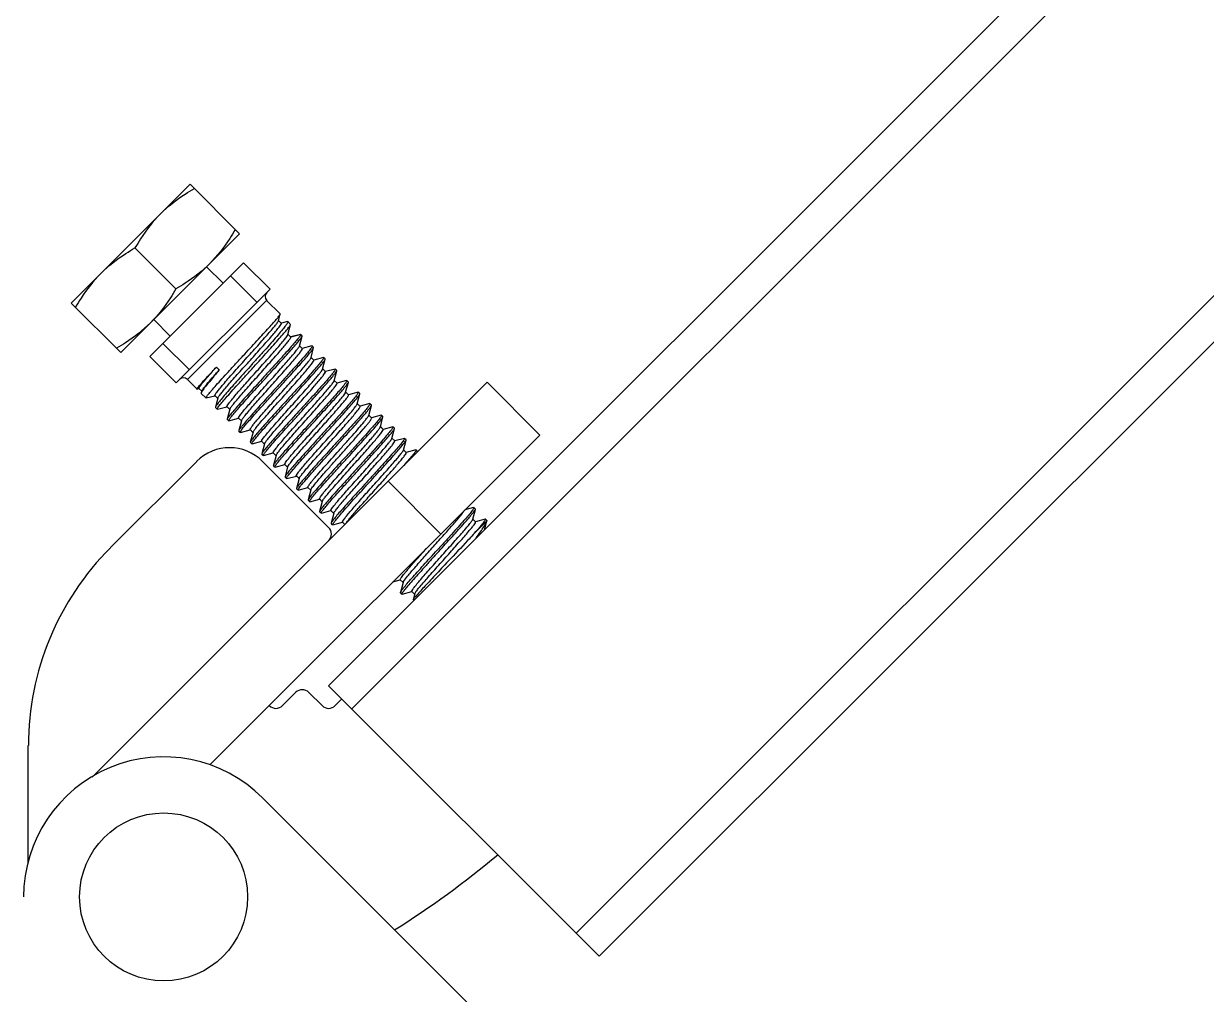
# Model space of a CAD drawing. Extents: x 27938 to 1507990, y 110129 to 923079.
# Drawn here: x 458824 to 459951, y 365994 to 366920 of the extents above; entities that cross this region are included whole.
import ezdxf

# ---------------------------------------------------------------- set-up
doc = ezdxf.new("R2010")
doc.units = 0
doc.header["$LTSCALE"] = 1000
doc.header["$MEASUREMENT"] = 0

msp = doc.modelspace()

# ---------------------------------------------------------------- linework, layer by layer
at = {"linetype": 'Continuous'}
for p, q in [((459114.5, 366288.5), (461659.9, 368833.9)), ((459136.5, 366266.5), (461681.9, 368811.9)), ((459350.4, 366052.6), (461895.9, 368598)), ((459372.5, 366030.6), (461917.9, 368576)), ((458982.4, 366766.7), (458869.2, 366653.4)), ((458982.4, 366766.7), (459029.6, 366719.5)), ((459029.6, 366719.5), (458916.3, 366606.3)), ((458929.9, 366706), (458968.9, 366667)), ((458943.9, 366602.4), (459033.4, 366691.9)), ((458998.1, 366688.1), (459013.9, 366672.3)), ((459033.4, 366691.9), (459058.6, 366666.7)), ((459020.9, 366679.3), (459046, 366654.2)), ((458969.1, 366577.2), (459058.6, 366666.7)), ((458979.9, 366580.5), (459055.4, 366656)), ((459068.3, 366643), (459055.4, 366656)), ((458869.2, 366653.4), (458916.3, 366606.3)), ((459066.6, 366636.5), (459068.4, 366642.8)), ((459068.4, 366642.8), (459068.3, 366643)), ((458947.8, 366637.7), (458963.5, 366622)), ((459069.4, 366634), (459066.7, 366636.7)), ((459075.3, 366635.7), (459069.4, 366634.1)), ((459075.3, 366635.7), (459075.7, 366635.7)), ((459078.2, 366633.1), (459075.7, 366635.7)), ((459075.7, 366623.4), (459078.2, 366632.9)), ((459078.2, 366633.1), (459078.2, 366633.1)), ((459078.2, 366632.9), (459078.2, 366633.1)), ((459078.4, 366620.9), (459075.7, 366623.7)), ((459078.4, 366621), (459075.7, 366623.6)), ((459087.6, 366623.5), (459078.4, 366621.1)), ((459087.9, 366623.4), (459078.4, 366620.9)), ((459078.4, 366620.9), (459078.4, 366621)), ((459086.7, 366612.4), (459089.2, 366621.9)), ((459087.6, 366623.5), (459087.8, 366623.5)), ((459087.8, 366623.5), (459087.9, 366623.4)), ((459089.2, 366622.1), (459087.9, 366623.5)), ((459089.2, 366621.9), (459089.2, 366622.1)), ((458956.5, 366615), (458981.7, 366589.8)), ((459089.4, 366610), (459086.8, 366612.6)), ((459098.6, 366612.5), (459089.4, 366610.1)), ((459097.7, 366601.4), (459100.2, 366610.9)), ((459098.6, 366612.5), (459098.8, 366612.5)), ((459100.2, 366611.1), (459098.8, 366612.5)), ((459100.2, 366610.9), (459100.2, 366611.1)), ((458943.9, 366602.4), (458969.1, 366577.2)), ((459100.4, 366599), (459097.8, 366601.6)), ((459109.6, 366601.5), (459100.4, 366599.1)), ((459108.7, 366590.4), (459111.2, 366599.8)), ((459109.6, 366601.5), (459109.9, 366601.5)), ((459111.2, 366600.1), (459109.9, 366601.5)), ((459111.2, 366599.8), (459111.2, 366600.1)), ((459007.5, 366592.4), (459010.2, 366589.6)), ((459108.7, 366590.2), (459108.7, 366590.4)), ((459111.4, 366587.9), (459108.8, 366590.6)), ((459120.6, 366590.5), (459111.4, 366588)), ((459119.7, 366579.4), (459122.3, 366588.8)), ((459120.6, 366590.5), (459120.9, 366590.5)), ((459122.2, 366589.1), (459120.9, 366590.5)), ((459122.3, 366588.8), (459122.2, 366589.1)), ((458889, 366201.5), (459265.5, 366577.9)), ((458988.9, 366571.5), (458979.9, 366580.5)), ((459122.5, 366576.9), (459119.8, 366579.6)), ((459131.6, 366579.5), (459122.4, 366577)), ((459130.7, 366568.4), (459133.3, 366577.8)), ((459131.6, 366579.5), (459131.9, 366579.5)), ((459133.3, 366578.1), (459131.9, 366579.5)), ((459133.3, 366577.8), (459133.3, 366578.1)), ((459315.8, 366527.6), (459265.5, 366577.9)), ((458989, 366571.4), (458988.9, 366571.5)), ((458989, 366571.4), (458990.8, 366571.9)), ((458990.8, 366572), (458993.5, 366569.3)), ((458993.5, 366569.5), (458993.1, 366567.7)), ((458997.5, 366562.9), (458993.1, 366567.2)), ((458997.7, 366562.9), (459006.1, 366565.1)), ((459006.1, 366565.2), (459008.8, 366562.5)), ((459133.5, 366565.9), (459130.8, 366568.6)), ((459142.6, 366568.5), (459133.4, 366566)), ((459141.7, 366557.4), (459144.3, 366566.8)), ((459142.6, 366568.5), (459142.9, 366568.5)), ((459144.3, 366567.1), (459142.9, 366568.5)), ((459144.3, 366566.8), (459144.3, 366567.1)), ((458997.7, 366562.9), (458997.5, 366562.9)), ((459008.8, 366562.8), (459006.5, 366554.1)), ((459006.5, 366554.1), (459006.5, 366553.8)), ((459008.2, 366552.1), (459006.5, 366553.8)), ((459008.5, 366552.1), (459017.6, 366554.6)), ((459017.6, 366554.7), (459020.3, 366552)), ((459144.5, 366554.9), (459141.8, 366557.6)), ((459153.6, 366557.5), (459144.4, 366555)), ((459152.8, 366546.3), (459155.3, 366555.8)), ((459153.6, 366557.5), (459153.9, 366557.4)), ((459155.3, 366556.1), (459153.9, 366557.4)), ((459155.3, 366555.8), (459155.3, 366556.1)), ((459008.5, 366552.1), (459008.2, 366552.1)), ((459020.3, 366552.2), (459017.8, 366542.8)), ((459017.8, 366542.8), (459017.8, 366542.5)), ((459019.2, 366541.1), (459017.8, 366542.5)), ((459019.5, 366541.1), (459028.7, 366543.6)), ((459028.6, 366543.7), (459031.3, 366541)), ((459155.5, 366543.9), (459152.8, 366546.6)), ((459164.6, 366546.5), (459155.5, 366544)), ((459163.8, 366535.3), (459166.3, 366544.8)), ((459164.6, 366546.5), (459164.9, 366546.4)), ((459166.3, 366545.1), (459164.9, 366546.4)), ((459166.3, 366544.8), (459166.3, 366545.1)), ((459019.5, 366541.1), (459019.2, 366541.1)), ((459031.4, 366541.2), (459028.8, 366531.8)), ((459028.8, 366531.8), (459028.9, 366531.5)), ((459030.2, 366530.1), (459028.9, 366531.5)), ((459030.5, 366530.1), (459030.2, 366530.1)), ((459030.5, 366530.1), (459039.7, 366532.6)), ((459039.6, 366532.7), (459042.3, 366530)), ((459042.4, 366530.2), (459039.8, 366520.7)), ((459166.5, 366532.9), (459163.8, 366535.6)), ((459175.7, 366535.4), (459166.5, 366533)), ((459174.8, 366524.3), (459177.3, 366533.8)), ((459175.7, 366535.4), (459175.9, 366535.4)), ((459177.3, 366534.1), (459175.9, 366535.4)), ((459177.3, 366533.8), (459177.3, 366534.1)), ((459001.2, 366213), (459315.8, 366527.6)), ((459039.8, 366520.7), (459039.9, 366520.5)), ((459041.2, 366519.1), (459039.9, 366520.5)), ((459041.5, 366519.1), (459041.2, 366519.1)), ((459041.5, 366519.1), (459050.7, 366521.6)), ((459050.6, 366521.7), (459053.3, 366519)), ((459053.4, 366519.2), (459050.9, 366509.7)), ((459174.7, 366524.1), (459174.8, 366524.3)), ((459177.5, 366521.9), (459174.8, 366524.6)), ((459186.7, 366524.4), (459177.5, 366522)), ((459185.8, 366513.3), (459188.3, 366522.8)), ((459186.7, 366524.4), (459186.9, 366524.4)), ((459188.3, 366523), (459186.9, 366524.4)), ((459188.3, 366522.8), (459188.3, 366523)), ((459050.9, 366509.7), (459050.9, 366509.5)), ((459052.2, 366508.1), (459050.9, 366509.5)), ((459052.5, 366508.1), (459052.2, 366508.1)), ((459052.5, 366508.1), (459061.7, 366510.5)), ((459061.7, 366510.6), (459064.3, 366508)), ((459064.4, 366508.2), (459061.9, 366498.7)), ((459188.5, 366510.9), (459185.8, 366513.5)), ((459197.7, 366513.4), (459188.5, 366511)), ((459197.7, 366513.4), (459197.9, 366513.4)), ((459199.3, 366512), (459197.9, 366513.4)), ((459199.3, 366512), (459199.3, 366512)), ((458906.4, 366420.2), (458988.7, 366502.4)), ((459051.6, 366502.4), (459114.5, 366439.5)), ((459061.9, 366498.7), (459061.9, 366498.5)), ((459063.3, 366497.1), (459061.9, 366498.5)), ((459063.5, 366497.1), (459063.3, 366497.1)), ((459063.5, 366497.1), (459072.7, 366499.5)), ((459072.7, 366499.6), (459075.3, 366497)), ((459075.4, 366497.2), (459072.9, 366487.7)), ((459072.9, 366487.7), (459072.9, 366487.5)), ((459074.3, 366486.1), (459072.9, 366487.5)), ((459074.5, 366486.1), (459074.3, 366486.1)), ((459074.5, 366486.1), (459083.7, 366488.5)), ((459083.7, 366488.6), (459086.3, 366486)), ((459086.4, 366486.2), (459083.9, 366476.7)), ((459086.4, 366486.2), (459086.5, 366486.4)), ((459083.9, 366476.7), (459083.9, 366476.4)), ((459085.3, 366475.1), (459083.9, 366476.4)), ((459085.5, 366475.1), (459085.3, 366475.1)), ((459085.5, 366475.1), (459094.7, 366477.5)), ((459094.7, 366477.6), (459097.4, 366474.9)), ((459097.4, 366475.2), (459094.9, 366465.7)), ((459221.5, 366433.2), (459171.1, 366483.6)), ((459094.9, 366465.7), (459094.9, 366465.4)), ((459096.3, 366464.1), (459094.9, 366465.4)), ((459096.6, 366464), (459096.3, 366464.1)), ((459096.6, 366464), (459105.7, 366466.5)), ((459105.7, 366466.6), (459108.4, 366463.9)), ((459108.4, 366464.2), (459105.9, 366454.7)), ((459105.9, 366454.7), (459105.9, 366454.4)), ((459107.3, 366453), (459105.9, 366454.4)), ((459107.6, 366453), (459107.3, 366453)), ((459107.6, 366453), (459116.7, 366455.5)), ((459116.7, 366455.6), (459119.4, 366452.9)), ((459119.4, 366453.2), (459116.9, 366443.7)), ((459252.7, 366458.4), (459244.4, 366456.2)), ((459251.8, 366447.3), (459254.4, 366456.7)), ((459252.7, 366458.4), (459253, 366458.4)), ((459254.4, 366457), (459253, 366458.4)), ((459254.4, 366456.7), (459254.4, 366457)), ((459116.9, 366443.7), (459116.9, 366443.4)), ((459118.3, 366442), (459116.9, 366443.4)), ((459118.6, 366442), (459118.3, 366442)), ((459118.6, 366442), (459127.7, 366444.5)), ((459127.7, 366444.6), (459129.9, 366442.4)), ((459254.6, 366444.8), (459251.9, 366447.5)), ((459252.2, 366432.6), (459265.4, 366445.7)), ((459263.7, 366447.4), (459254.5, 366444.9)), ((459263.1, 366437.1), (459265.4, 366445.7)), ((459264, 366447.3), (459263.7, 366447.4)), ((459265.4, 366446), (459264, 366447.3)), ((459265.4, 366446), (459265.4, 366445.7)), ((459175.8, 366387.5), (459182.8, 366389.4)), ((459182.8, 366389.5), (459185.4, 366386.9)), ((459185.5, 366387.1), (459183, 366377.6)), ((459183, 366377.4), (459183, 366377.6)), ((459184.4, 366376), (459183, 366377.4)), ((459184.6, 366376), (459193.8, 366378.4)), ((459193.8, 366378.5), (459196.4, 366375.9)), ((459196.5, 366376.1), (459195, 366370.5)), ((459195, 366370.5), (459195.1, 366370.3)), ((459196.3, 366370.3), (459195.1, 366370.3)), ((459070.5, 366269.6), (459083, 366282.2)), ((459095.6, 366282.2), (459108.2, 366269.6)), ((459114.5, 366288.5), (459372.5, 366030.6)), ((459114.5, 366288.5), (459372.5, 366030.6)), ((459120.8, 366269.6), (459127.1, 366276)), ((458828.2, 366119.8), (458828.2, 366231.5)), ((459302.4, 365930.8), (459051.6, 366181.6))]:
    msp.add_line(p, q, dxfattribs=at)
msp.add_circle((458957.2, 366087.2), 80.1, dxfattribs=at)
for centre, radius, start, end in [((459059.2, 366659.7), 5.34, 135, 225), ((458976.1, 366576.7), 5.34, 45, 135), ((459020.1, 366471), 44.5, 45, 135), ((459108.2, 366433.2), 8.9, 315, 45), ((459095.2, 366231.4), 266.9, 135, 179.9914), ((459089.3, 366275.9), 8.9, 45, 135), ((459064.2, 366275.9), 8.9, 225, 315), ((459114.5, 366275.9), 8.9, 225, 315), ((458957.2, 366087.2), 133.5, 45, 180), ((458704, 366809.1), 889.7, 302.1341, 309.9808)]:
    msp.add_arc(centre, radius, start, end, dxfattribs=at)
for points, knots in [([(458954.1, 366738.4), (458961.2, 366745.5), (458972, 366753.9), (458983.5, 366760.9), (458986.5, 366762.6)], [0, 0, 0, 0, 0.748734, 1, 1, 1, 1]), ([(458954.1, 366738.4), (458946.9, 366731.2), (458938.6, 366720.5), (458931.6, 366708.9), (458929.9, 366706)], [0, 0, 0, 0, 0.748734, 1, 1, 1, 1]), ([(459025.5, 366723.6), (459023.8, 366720.7), (459016.8, 366709.1), (459008.4, 366698.3), (459001.3, 366691.2)], [0, 0, 0, 0, 0.251266, 1, 1, 1, 1]), ([(458897.5, 366681.8), (458904.6, 366688.9), (458915.4, 366697.3), (458926.9, 366704.3), (458929.9, 366706)], [0, 0, 0, 0, 0.748734, 1, 1, 1, 1]), ([(459001.3, 366691.2), (458994.1, 366684), (458983.4, 366675.7), (458971.8, 366668.7), (458968.9, 366667)], [0, 0, 0, 0, 0.748734, 1, 1, 1, 1]), ([(458897.5, 366681.8), (458890.3, 366674.6), (458881.9, 366663.8), (458874.9, 366652.3), (458873.2, 366649.4)], [0, 0, 0, 0, 0.748734, 1, 1, 1, 1]), ([(458968.9, 366667), (458967.2, 366664), (458960.2, 366652.5), (458951.8, 366641.7), (458944.6, 366634.6)], [0, 0, 0, 0, 0.251266, 1, 1, 1, 1]), ([(459032.8, 366603), (459037.3, 366607.8), (459043.8, 366614.8), (459052, 366623.8), (459057.3, 366629.6), (459061.7, 366634.5), (459065, 366638.3), (459067.1, 366640.8), (459068, 366642.2), (459068.3, 366642.6), (459068.4, 366642.8)], [0, 0, 0, 0, 0.368142, 0.535897, 0.684709, 0.809342, 0.905414, 0.969598, 0.989056, 1, 1, 1, 1]), ([(458944.6, 366634.6), (458937.5, 366627.4), (458926.7, 366619), (458915.2, 366612), (458912.3, 366610.3)], [0, 0, 0, 0, 0.748734, 1, 1, 1, 1]), ([(459006.1, 366565.2), (459006, 366565.3), (459006.1, 366565.7), (459006.4, 366566.3), (459007, 366567.2), (459008.3, 366569), (459010.7, 366572), (459014.3, 366576.2), (459018.7, 366581.3), (459023.8, 366587), (459029.4, 366593.3), (459037.1, 366601.9), (459044.8, 366610.4), (459052, 366618.6), (459056.7, 366623.9), (459060.6, 366628.4), (459063.6, 366632), (459065.5, 366634.6), (459066.5, 366636), (459066.6, 366636.5)], [0, 0, 0, 0, 0.003461, 0.010825, 0.022535, 0.038573, 0.083113, 0.142879, 0.21566, 0.298761, 0.389116, 0.483412, 0.670116, 0.755815, 0.832283, 0.896851, 0.947308, 0.981997, 1, 1, 1, 1]), ([(459009.2, 366563.6), (459009.7, 366564.3), (459011, 366566.1), (459014.9, 366571), (459021.8, 366578.9), (459031.6, 366590), (459040.8, 366600.1), (459048.2, 366608.4), (459053.4, 366614.2), (459058.1, 366619.5), (459062.1, 366624.1), (459065.3, 366628), (459067.6, 366630.8), (459068.9, 366632.7), (459069.4, 366633.6), (459069.5, 366634), (459069.4, 366634)], [0, 0, 0, 0, 0.028348, 0.07231, 0.200737, 0.367922, 0.551326, 0.641466, 0.726551, 0.80379, 0.870677, 0.92508, 0.96531, 0.990227, 0.996843, 1, 1, 1, 1]), ([(459075.7, 366635.7), (459075.8, 366635.6), (459075.7, 366635.1), (459075.3, 366634.4), (459074.6, 366633.3), (459073, 366631.1), (459070.2, 366627.6), (459066, 366622.6), (459060.7, 366616.5), (459054.7, 366609.7), (459048.1, 366602.3), (459043.5, 366597.2), (459041.2, 366594.7)], [0, 0, 0, 0, 0.007287, 0.022596, 0.046895, 0.080168, 0.172563, 0.296519, 0.44737, 0.619385, 0.805971, 1, 1, 1, 1]), ([(459043.2, 366592.6), (459047.6, 366597.4), (459053.9, 366604.4), (459062, 366613.4), (459067.2, 366619.2), (459071.5, 366624.2), (459074.9, 366628.1), (459077, 366630.9), (459078.1, 366632.3), (459078.2, 366632.9)], [0, 0, 0, 0, 0.36438, 0.530796, 0.678891, 0.803581, 0.9006, 0.966696, 1, 1, 1, 1]), ([(459017.6, 366554.7), (459017.5, 366554.8), (459017.6, 366555.1), (459018.1, 366556), (459019.3, 366557.8), (459021.6, 366560.6), (459024.7, 366564.4), (459028.6, 366568.9), (459033.1, 366574.1), (459038.1, 366579.7), (459045.2, 366587.7), (459054, 366597.4), (459063.4, 366608), (459069.9, 366615.5), (459073.6, 366620.2), (459074.9, 366621.9), (459075.3, 366622.6)], [0, 0, 0, 0, 0.003296, 0.010079, 0.03549, 0.076381, 0.131511, 0.19909, 0.276886, 0.362322, 0.452558, 0.635372, 0.801219, 0.928261, 0.971785, 1, 1, 1, 1]), ([(459020.3, 366552.2), (459020.5, 366552.8), (459021.4, 366554.1), (459023.3, 366556.6), (459026.2, 366560.1), (459029.9, 366564.5), (459034.4, 366569.6), (459041.3, 366577.4), (459048.5, 366585.5), (459055.9, 366593.7), (459061.2, 366599.7), (459066.1, 366605.2), (459070.3, 366610), (459073.7, 366614.1), (459076, 366617), (459077.4, 366618.8), (459078, 366619.7), (459078.3, 366620.4), (459078.5, 366620.8), (459078.4, 366620.9)], [0, 0, 0, 0, 0.018431, 0.053472, 0.104134, 0.168694, 0.244894, 0.330055, 0.515024, 0.608298, 0.697696, 0.780063, 0.852494, 0.912444, 0.95783, 0.974565, 0.987157, 0.995562, 1, 1, 1, 1]), ([(459087.9, 366623.4), (459087.9, 366623.3), (459087.7, 366622.8), (459087.2, 366622.1), (459086.4, 366620.9), (459084.7, 366618.7), (459081.8, 366615.3), (459077.5, 366610.3), (459072.2, 366604.4), (459066.2, 366597.7), (459059.6, 366590.5), (459055.1, 366585.5), (459052.8, 366583)], [0, 0, 0, 0, 0.00868, 0.025879, 0.051887, 0.086569, 0.180747, 0.305089, 0.45505, 0.625126, 0.809034, 1, 1, 1, 1]), ([(459054.2, 366581.6), (459058.6, 366586.4), (459064.9, 366593.4), (459073, 366602.4), (459078.2, 366608.2), (459082.6, 366613.2), (459085.9, 366617.1), (459088, 366619.8), (459089.1, 366621.3), (459089.2, 366621.9)], [0, 0, 0, 0, 0.364381, 0.5308, 0.678899, 0.803591, 0.900607, 0.966701, 1, 1, 1, 1]), ([(459075.3, 366622.6), (459075.3, 366622.7), (459075.5, 366623), (459075.6, 366623.2), (459075.7, 366623.4)], [0, 0, 0, 0, 0.313787, 1, 1, 1, 1]), ([(459028.6, 366543.7), (459028.6, 366543.7), (459028.6, 366544.1), (459029.1, 366545.1), (459030.5, 366547.1), (459032.9, 366550.1), (459036.3, 366554.1), (459040.5, 366558.9), (459045.3, 366564.4), (459050.7, 366570.4), (459058.1, 366578.7), (459065.4, 366586.9), (459072.4, 366594.8), (459077, 366600), (459080.8, 366604.4), (459083.7, 366608), (459085.6, 366610.5), (459086.5, 366611.9), (459086.7, 366612.4)], [0, 0, 0, 0, 0.003453, 0.010691, 0.037881, 0.081592, 0.14037, 0.212138, 0.294327, 0.383985, 0.477885, 0.664852, 0.751185, 0.82854, 0.894141, 0.945651, 0.981282, 1, 1, 1, 1]), ([(459031.4, 366541.2), (459031.5, 366541.8), (459032.5, 366543.1), (459034.3, 366545.7), (459037.3, 366549.2), (459041.1, 366553.7), (459045.6, 366558.9), (459052.6, 366566.7), (459060, 366575), (459067.4, 366583.3), (459072.7, 366589.2), (459077.5, 366594.7), (459081.7, 366599.5), (459085.1, 366603.6), (459087.5, 366606.6), (459088.9, 366608.6), (459089.4, 366609.5), (459089.5, 366609.9), (459089.4, 366610)], [0, 0, 0, 0, 0.01868, 0.054278, 0.105764, 0.171349, 0.248695, 0.335028, 0.522011, 0.615926, 0.705601, 0.787809, 0.859594, 0.918387, 0.96211, 0.989307, 0.996546, 1, 1, 1, 1]), ([(459098.8, 366612.5), (459098.9, 366612.4), (459098.8, 366611.9), (459098.4, 366611.3), (459097.6, 366610.2), (459096, 366608.1), (459093.2, 366604.7), (459088.9, 366599.7), (459083.5, 366593.7), (459077.4, 366586.9), (459070.8, 366579.6), (459066.2, 366574.6), (459063.9, 366572)], [0, 0, 0, 0, 0.006599, 0.021626, 0.045784, 0.078991, 0.171388, 0.295465, 0.44652, 0.61879, 0.805664, 1, 1, 1, 1]), ([(459065.2, 366570.6), (459069.6, 366575.4), (459076, 366582.4), (459084, 366591.4), (459089.3, 366597.2), (459093.6, 366602.2), (459096.9, 366606.1), (459099, 366608.8), (459100.1, 366610.3), (459100.2, 366610.9)], [0, 0, 0, 0, 0.364381, 0.530796, 0.678894, 0.80359, 0.900609, 0.966703, 1, 1, 1, 1]), ([(458997.5, 366562.9), (458997.4, 366562.9), (458997.6, 366563.4), (458998, 366564), (458998.7, 366565.1), (458999.8, 366566.5), (459001.3, 366568.2), (459003.8, 366571.1), (459007.6, 366575.5), (459013, 366581.4), (459019.1, 366588.2), (459025.9, 366595.5), (459030.5, 366600.5), (459032.8, 366603)], [0, 0, 0, 0, 0.006287, 0.021187, 0.045277, 0.078448, 0.120429, 0.17084, 0.294962, 0.446101, 0.618491, 0.80551, 1, 1, 1, 1]), ([(459039.6, 366532.7), (459039.6, 366532.7), (459039.6, 366533.1), (459040.1, 366534.1), (459041.5, 366536), (459043.9, 366539.1), (459047.3, 366543.1), (459051.5, 366547.9), (459056.3, 366553.4), (459061.7, 366559.4), (459069.1, 366567.7), (459076.5, 366575.9), (459083.4, 366583.8), (459088, 366589), (459091.8, 366593.4), (459094.7, 366596.9), (459096.6, 366599.5), (459097.6, 366600.9), (459097.7, 366601.4)], [0, 0, 0, 0, 0.003453, 0.010691, 0.03788, 0.081592, 0.14037, 0.212137, 0.294327, 0.383985, 0.477885, 0.664851, 0.751185, 0.82854, 0.894141, 0.945652, 0.981282, 1, 1, 1, 1]), ([(459042.4, 366530.2), (459042.5, 366530.8), (459043.5, 366532.1), (459045.3, 366534.7), (459048.3, 366538.2), (459052.1, 366542.7), (459056.6, 366547.8), (459063.6, 366555.7), (459071, 366563.9), (459078.4, 366572.2), (459083.7, 366578.2), (459088.6, 366583.7), (459092.7, 366588.5), (459096.1, 366592.6), (459098.5, 366595.6), (459099.9, 366597.6), (459100.4, 366598.5), (459100.5, 366598.9), (459100.4, 366599)], [0, 0, 0, 0, 0.01868, 0.054279, 0.105765, 0.171349, 0.248696, 0.335028, 0.522011, 0.615926, 0.705601, 0.787809, 0.859594, 0.918386, 0.962109, 0.989307, 0.996546, 1, 1, 1, 1]), ([(459109.9, 366601.5), (459109.9, 366601.4), (459109.8, 366600.9), (459109.4, 366600.3), (459108.7, 366599.2), (459107, 366597.1), (459104.2, 366593.6), (459099.9, 366588.7), (459094.6, 366582.7), (459088.4, 366575.9), (459081.8, 366568.6), (459077.2, 366563.6), (459074.9, 366561)], [0, 0, 0, 0, 0.006599, 0.021626, 0.045783, 0.07899, 0.171389, 0.295471, 0.446525, 0.618791, 0.805663, 1, 1, 1, 1]), ([(459076.2, 366559.6), (459080.6, 366564.4), (459087, 366571.4), (459095.1, 366580.4), (459100.3, 366586.2), (459104.6, 366591.2), (459107.9, 366595.1), (459110, 366597.8), (459111.1, 366599.3), (459111.2, 366599.8)], [0, 0, 0, 0, 0.364389, 0.530808, 0.678904, 0.803593, 0.90061, 0.966703, 1, 1, 1, 1]), ([(458988.9, 366571.5), (458988.9, 366571.5), (458988.9, 366571.7), (458989.1, 366572), (458989.5, 366572.5), (458990.3, 366573.5), (458991.7, 366575.1), (458993.8, 366577.6), (458996.5, 366580.6), (458999.8, 366584.1), (459003.5, 366588.1), (459006.1, 366590.9), (459007.5, 366592.4)], [0, 0, 0, 0, 0.005738, 0.019134, 0.040805, 0.070779, 0.155209, 0.27106, 0.416301, 0.588313, 0.78408, 1, 1, 1, 1]), ([(458990.8, 366572), (458990.7, 366572.2), (458991.1, 366572.9), (458991.7, 366573.9), (458993.1, 366575.8), (458995, 366578.1), (458997.5, 366581), (459001.7, 366585.8), (459005.1, 366589.7), (459007.5, 366592.4)], [0, 0, 0, 0, 0.021147, 0.073565, 0.158215, 0.273875, 0.418588, 0.589838, 1, 1, 1, 1]), ([(459010.2, 366589.6), (459008, 366586.9), (459003.9, 366582.2), (458998.6, 366575.8), (458995.3, 366571.5), (458993.7, 366569), (458993.2, 366568.1), (458993.1, 366567.7)], [0, 0, 0, 0, 0.376924, 0.679521, 0.890722, 0.958383, 1, 1, 1, 1]), ([(458993.5, 366569.5), (458993.6, 366569.9), (458994.1, 366570.6), (458995, 366572), (458996.5, 366573.8), (458999.4, 366577.3), (459004, 366582.6), (459008, 366587.1), (459010.2, 366589.6)], [0, 0, 0, 0, 0.036338, 0.100465, 0.191874, 0.309308, 0.615028, 1, 1, 1, 1]), ([(459041.2, 366594.7), (459036.9, 366589.9), (459030.6, 366582.9), (459022.6, 366573.9), (459017.4, 366568), (459013.2, 366563), (459009.9, 366559), (459007.8, 366556.2), (459006.7, 366554.7), (459006.5, 366554.1)], [0, 0, 0, 0, 0.362585, 0.528363, 0.676115, 0.800828, 0.898293, 0.965295, 1, 1, 1, 1]), ([(459008.2, 366552.1), (459008.1, 366552.2), (459008.3, 366552.7), (459008.7, 366553.3), (459009.4, 366554.4), (459011, 366556.5), (459013.9, 366560), (459018.2, 366564.9), (459023.5, 366570.9), (459029.6, 366577.7), (459036.3, 366585), (459040.9, 366590.1), (459043.2, 366592.6)], [0, 0, 0, 0, 0.006599, 0.021626, 0.045784, 0.078991, 0.171388, 0.295465, 0.446519, 0.61879, 0.805664, 1, 1, 1, 1]), ([(459050.6, 366521.7), (459050.6, 366521.7), (459050.6, 366522.1), (459051.1, 366523), (459052.5, 366525), (459054.9, 366527.9), (459058.2, 366531.9), (459062.3, 366536.6), (459067, 366542), (459072.3, 366547.9), (459079.6, 366556.1), (459086.9, 366564.3), (459093.9, 366572.1), (459098.5, 366577.4), (459102.3, 366581.9), (459105.4, 366585.5), (459107.4, 366588.2), (459108.4, 366589.6), (459108.7, 366590.2)], [0, 0, 0, 0, 0.003411, 0.010523, 0.037228, 0.080172, 0.137959, 0.208589, 0.289589, 0.378106, 0.47102, 0.656885, 0.743278, 0.821187, 0.887872, 0.941003, 0.97876, 1, 1, 1, 1]), ([(459053.8, 366520.1), (459054.3, 366520.9), (459055.6, 366522.6), (459059.3, 366527.3), (459065.9, 366534.9), (459075.3, 366545.5), (459084, 366555.2), (459091.1, 366563.1), (459096.1, 366568.7), (459100.6, 366573.8), (459104.4, 366578.3), (459107.5, 366582), (459109.7, 366584.8), (459111, 366586.6), (459111.5, 366587.5), (459111.5, 366587.9), (459111.4, 366587.9)], [0, 0, 0, 0, 0.029221, 0.073567, 0.201629, 0.367682, 0.550054, 0.639909, 0.724906, 0.802249, 0.869396, 0.924152, 0.964754, 0.989983, 0.99672, 1, 1, 1, 1]), ([(459120.9, 366590.5), (459121, 366590.4), (459120.8, 366589.9), (459120.4, 366589.3), (459119.7, 366588.2), (459118, 366586.1), (459115.2, 366582.6), (459110.9, 366577.7), (459105.6, 366571.7), (459099.5, 366564.9), (459092.8, 366557.6), (459088.2, 366552.5), (459085.9, 366550)], [0, 0, 0, 0, 0.006598, 0.021624, 0.045781, 0.078987, 0.171384, 0.29546, 0.44651, 0.618781, 0.80566, 1, 1, 1, 1]), ([(459087.2, 366548.6), (459091.6, 366553.4), (459098, 366560.4), (459106.1, 366569.3), (459111.3, 366575.2), (459115.6, 366580.1), (459118.9, 366584.1), (459121, 366586.8), (459122.1, 366588.3), (459122.3, 366588.8)], [0, 0, 0, 0, 0.364379, 0.530797, 0.678896, 0.80359, 0.900607, 0.966701, 1, 1, 1, 1]), ([(459052.8, 366583), (459048.5, 366578.2), (459042.1, 366571.2), (459034, 366562.3), (459028.8, 366556.4), (459024.5, 366551.5), (459021.2, 366547.5), (459019.1, 366544.8), (459018, 366543.3), (459017.8, 366542.8)], [0, 0, 0, 0, 0.36446, 0.530907, 0.67902, 0.803709, 0.900704, 0.966759, 1, 1, 1, 1]), ([(459019.2, 366541.1), (459019.1, 366541.2), (459019.3, 366541.7), (459019.7, 366542.3), (459020.4, 366543.4), (459022, 366545.5), (459024.9, 366549), (459029.2, 366553.9), (459034.5, 366559.9), (459040.6, 366566.7), (459047.3, 366574), (459051.9, 366579.1), (459054.2, 366581.6)], [0, 0, 0, 0, 0.006598, 0.021625, 0.04578, 0.078987, 0.171384, 0.295461, 0.446512, 0.618782, 0.805661, 1, 1, 1, 1]), ([(459061.7, 366510.6), (459061.6, 366510.7), (459061.6, 366511.1), (459062.1, 366512), (459063.5, 366513.9), (459065.8, 366516.8), (459069, 366520.7), (459073, 366525.3), (459077.7, 366530.7), (459082.9, 366536.5), (459090.1, 366544.6), (459099, 366554.4), (459107.3, 366563.8), (459112.9, 366570.3), (459116, 366574), (459118.2, 366576.8), (459119.3, 366578.4), (459119.6, 366579)], [0, 0, 0, 0, 0.003368, 0.010354, 0.036572, 0.078742, 0.135528, 0.20501, 0.284805, 0.372166, 0.464077, 0.64881, 0.81371, 0.881483, 0.936251, 0.976167, 1, 1, 1, 1]), ([(459064.7, 366508.8), (459065.1, 366509.5), (459066.3, 366511.2), (459069.9, 366515.8), (459076.4, 366523.3), (459085.8, 366533.9), (459094.5, 366543.6), (459101.7, 366551.6), (459106.7, 366557.3), (459111.3, 366562.6), (459115.3, 366567.1), (459118.4, 366570.9), (459120.7, 366573.8), (459122, 366575.6), (459122.5, 366576.5), (459122.5, 366576.9), (459122.5, 366576.9)], [0, 0, 0, 0, 0.02672, 0.069018, 0.194536, 0.360069, 0.543539, 0.634344, 0.720433, 0.798907, 0.86713, 0.922821, 0.964145, 0.989828, 0.99668, 1, 1, 1, 1]), ([(459131.9, 366579.5), (459132, 366579.4), (459131.8, 366578.9), (459131.4, 366578.3), (459130.7, 366577.2), (459129.1, 366575.1), (459126.2, 366571.6), (459121.9, 366566.7), (459116.6, 366560.7), (459110.5, 366553.9), (459103.8, 366546.6), (459099.2, 366541.5), (459096.9, 366539)], [0, 0, 0, 0, 0.006599, 0.021626, 0.045785, 0.078991, 0.171389, 0.295468, 0.446524, 0.618793, 0.805664, 1, 1, 1, 1]), ([(459098.3, 366537.6), (459102.6, 366542.4), (459109, 366549.4), (459117.1, 366558.3), (459122.3, 366564.2), (459126.6, 366569.1), (459129.9, 366573), (459132, 366575.8), (459133.1, 366577.3), (459133.3, 366577.8)], [0, 0, 0, 0, 0.364384, 0.5308, 0.678898, 0.803592, 0.90061, 0.966703, 1, 1, 1, 1]), ([(458993.1, 366567.7), (458993.1, 366567.7), (458993, 366567.5), (458993, 366567.3), (458993.1, 366567.2)], [0, 0, 0, 0, 0.336514, 1, 1, 1, 1]), ([(459063.9, 366572), (459059.5, 366567.2), (459053.1, 366560.2), (459045, 366551.2), (459039.8, 366545.4), (459035.5, 366540.4), (459032.2, 366536.5), (459030.1, 366533.8), (459029, 366532.3), (459028.8, 366531.8)], [0, 0, 0, 0, 0.364466, 0.530913, 0.679023, 0.803712, 0.900708, 0.966761, 1, 1, 1, 1]), ([(459030.2, 366530.1), (459030.1, 366530.2), (459030.3, 366530.7), (459030.7, 366531.3), (459031.4, 366532.4), (459033, 366534.5), (459035.9, 366538), (459040.2, 366542.9), (459045.5, 366548.9), (459051.6, 366555.7), (459058.3, 366563), (459062.9, 366568.1), (459065.2, 366570.6)], [0, 0, 0, 0, 0.006599, 0.021626, 0.045783, 0.078991, 0.17139, 0.295472, 0.446528, 0.618793, 0.805664, 1, 1, 1, 1]), ([(459072.7, 366499.6), (459072.6, 366499.7), (459072.7, 366500.1), (459073.1, 366501), (459074.4, 366502.8), (459076.7, 366505.7), (459079.9, 366509.5), (459083.8, 366514.1), (459088.4, 366519.3), (459093.5, 366525), (459100.7, 366533), (459109.4, 366542.8), (459118.8, 366553.4), (459125.3, 366560.9), (459128.9, 366565.4), (459130.1, 366567.1), (459130.5, 366567.8)], [0, 0, 0, 0, 0.003326, 0.010193, 0.035938, 0.077359, 0.133176, 0.201544, 0.28017, 0.366406, 0.457339, 0.640956, 0.806417, 0.931592, 0.973615, 1, 1, 1, 1]), ([(459075.6, 366497.6), (459075.9, 366498.2), (459077, 366499.8), (459079.2, 366502.6), (459082.3, 366506.4), (459087.9, 366512.9), (459096.2, 366522.2), (459105, 366532.1), (459112.3, 366540.2), (459117.4, 366546), (459122.1, 366551.3), (459126.1, 366555.9), (459129.4, 366559.8), (459131.7, 366562.7), (459133, 366564.6), (459133.5, 366565.5), (459133.5, 366565.9), (459133.5, 366565.9)], [0, 0, 0, 0, 0.024173, 0.064372, 0.119353, 0.187267, 0.352243, 0.536827, 0.628608, 0.715817, 0.795456, 0.864788, 0.921444, 0.963514, 0.989667, 0.996638, 1, 1, 1, 1]), ([(459142.9, 366568.5), (459143, 366568.4), (459142.8, 366567.9), (459142.4, 366567.3), (459141.7, 366566.2), (459140.1, 366564.1), (459137.2, 366560.6), (459132.9, 366555.7), (459127.6, 366549.7), (459121.5, 366542.9), (459114.8, 366535.6), (459110.2, 366530.5), (459107.9, 366528)], [0, 0, 0, 0, 0.006599, 0.021626, 0.045782, 0.078989, 0.171387, 0.295468, 0.446521, 0.618788, 0.805663, 1, 1, 1, 1]), ([(459109.3, 366526.6), (459113.6, 366531.4), (459120, 366538.4), (459128.1, 366547.3), (459133.3, 366553.2), (459137.6, 366558.1), (459140.9, 366562), (459143, 366564.8), (459144.1, 366566.2), (459144.3, 366566.8)], [0, 0, 0, 0, 0.364389, 0.530808, 0.678905, 0.803593, 0.900609, 0.966702, 1, 1, 1, 1]), ([(459130.5, 366567.8), (459130.5, 366567.8), (459130.6, 366568), (459130.7, 366568.2), (459130.7, 366568.4)], [0, 0, 0, 0, 0.304527, 1, 1, 1, 1]), ([(459008.8, 366562.8), (459008.8, 366562.8), (459008.9, 366563.1), (459009.1, 366563.4), (459009.2, 366563.6)], [0, 0, 0, 0, 0.186143, 1, 1, 1, 1]), ([(459074.9, 366561), (459070.5, 366556.2), (459064.1, 366549.2), (459056, 366540.2), (459050.8, 366534.4), (459046.5, 366529.4), (459043.2, 366525.5), (459041.1, 366522.8), (459040, 366521.3), (459039.8, 366520.7)], [0, 0, 0, 0, 0.364457, 0.530899, 0.679012, 0.803706, 0.900705, 0.966759, 1, 1, 1, 1]), ([(459041.2, 366519.1), (459041.2, 366519.2), (459041.3, 366519.7), (459041.7, 366520.3), (459042.4, 366521.4), (459044.1, 366523.5), (459046.9, 366527), (459051.2, 366531.9), (459056.5, 366537.9), (459062.6, 366544.7), (459069.3, 366552), (459073.9, 366557), (459076.2, 366559.6)], [0, 0, 0, 0, 0.006597, 0.021623, 0.045779, 0.078985, 0.171381, 0.295456, 0.44651, 0.618782, 0.805661, 1, 1, 1, 1]), ([(459083.7, 366488.6), (459083.6, 366488.7), (459083.7, 366489), (459084.1, 366489.9), (459085.4, 366491.8), (459087.6, 366494.5), (459090.7, 366498.3), (459094.6, 366502.8), (459099.1, 366507.9), (459104.1, 366513.5), (459111.2, 366521.5), (459119.9, 366531.2), (459129.3, 366541.7), (459135.9, 366549.3), (459139.6, 366554), (459140.9, 366555.7), (459141.3, 366556.5)], [0, 0, 0, 0, 0.003285, 0.010037, 0.035326, 0.076021, 0.1309, 0.198187, 0.275678, 0.360819, 0.450797, 0.633314, 0.7993, 0.92703, 0.971108, 1, 1, 1, 1]), ([(459086.5, 366486.4), (459086.7, 366487), (459087.8, 366488.5), (459089.8, 366491.1), (459092.8, 366494.8), (459098.4, 366501.3), (459106.7, 366510.6), (459115.6, 366520.5), (459122.9, 366528.7), (459128.1, 366534.6), (459132.9, 366540), (459137, 366544.7), (459140.3, 366548.7), (459142.6, 366551.6), (459144, 366553.5), (459144.5, 366554.5), (459144.5, 366554.8), (459144.5, 366554.9)], [0, 0, 0, 0, 0.021586, 0.059632, 0.112982, 0.179814, 0.344197, 0.529911, 0.622691, 0.711053, 0.791891, 0.862368, 0.92002, 0.96286, 0.9895, 0.996595, 1, 1, 1, 1]), ([(459153.9, 366557.4), (459154, 366557.4), (459153.8, 366556.9), (459153.5, 366556.3), (459152.7, 366555.2), (459151.1, 366553.1), (459148.2, 366549.6), (459143.9, 366544.6), (459138.6, 366538.7), (459132.5, 366531.9), (459125.8, 366524.6), (459121.2, 366519.5), (459118.9, 366516.9)], [0, 0, 0, 0, 0.006598, 0.021624, 0.045781, 0.078987, 0.171383, 0.295458, 0.446509, 0.61878, 0.80566, 1, 1, 1, 1]), ([(459120.3, 366515.6), (459124.6, 366520.4), (459131, 366527.3), (459139.1, 366536.3), (459144.3, 366542.2), (459148.6, 366547.1), (459152, 366551), (459154, 366553.8), (459155.1, 366555.2), (459155.3, 366555.8)], [0, 0, 0, 0, 0.364378, 0.530795, 0.678895, 0.803589, 0.900607, 0.966701, 1, 1, 1, 1]), ([(459141.3, 366556.5), (459141.4, 366556.6), (459141.5, 366556.9), (459141.7, 366557.1), (459141.7, 366557.4)], [0, 0, 0, 0, 0.316982, 1, 1, 1, 1]), ([(459085.9, 366550), (459081.5, 366545.2), (459075.1, 366538.2), (459067, 366529.2), (459061.8, 366523.4), (459057.5, 366518.4), (459054.2, 366514.5), (459052.1, 366511.8), (459051, 366510.3), (459050.9, 366509.7)], [0, 0, 0, 0, 0.364462, 0.53091, 0.679022, 0.803711, 0.900705, 0.966759, 1, 1, 1, 1]), ([(459052.2, 366508.1), (459052.2, 366508.2), (459052.3, 366508.7), (459052.7, 366509.3), (459053.4, 366510.4), (459055.1, 366512.5), (459057.9, 366515.9), (459062.2, 366520.9), (459067.6, 366526.9), (459073.7, 366533.7), (459080.3, 366541), (459084.9, 366546), (459087.2, 366548.6)], [0, 0, 0, 0, 0.006599, 0.021625, 0.045781, 0.078988, 0.171386, 0.295465, 0.446518, 0.618786, 0.805663, 1, 1, 1, 1]), ([(459108.2, 366494.8), (459113, 366500.1), (459120.3, 366508.3), (459129.9, 366519.1), (459136.9, 366526.9), (459143, 366533.8), (459147.3, 366538.9), (459149.9, 366542.2), (459151.3, 366544), (459152.2, 366545.3), (459152.7, 366546), (459152.8, 366546.3)], [0, 0, 0, 0, 0.315652, 0.481067, 0.637651, 0.775532, 0.886036, 0.92879, 0.962295, 0.98609, 1, 1, 1, 1]), ([(459111, 366492), (459113.4, 366494.7), (459118.4, 366500.4), (459126, 366508.9), (459133.7, 366517.5), (459140.8, 366525.5), (459146.2, 366531.6), (459149.8, 366535.9), (459151.9, 366538.5), (459153.6, 366540.5), (459154.7, 366542.2), (459155.3, 366543.1), (459155.6, 366543.8), (459155.5, 366543.9)], [0, 0, 0, 0, 0.158726, 0.329961, 0.501874, 0.662563, 0.800917, 0.858659, 0.907407, 0.946342, 0.974839, 0.992548, 1, 1, 1, 1]), ([(459164.9, 366546.4), (459165, 366546.4), (459164.8, 366545.9), (459164.5, 366545.2), (459163.7, 366544.1), (459162.1, 366542), (459159.2, 366538.6), (459154.9, 366533.6), (459149.6, 366527.6), (459143.5, 366520.9), (459136.8, 366513.5), (459132.3, 366508.5), (459129.9, 366505.9)], [0, 0, 0, 0, 0.006599, 0.021626, 0.045784, 0.078991, 0.171389, 0.29547, 0.446525, 0.618793, 0.805664, 1, 1, 1, 1]), ([(459131.3, 366504.6), (459135.7, 366509.4), (459142, 366516.3), (459150.1, 366525.3), (459155.3, 366531.1), (459159.6, 366536.1), (459163, 366540), (459165, 366542.8), (459166.1, 366544.2), (459166.3, 366544.8)], [0, 0, 0, 0, 0.364386, 0.530805, 0.678901, 0.803594, 0.900611, 0.966704, 1, 1, 1, 1]), ([(459096.9, 366539), (459092.5, 366534.2), (459086.1, 366527.2), (459078.1, 366518.2), (459072.8, 366512.4), (459068.5, 366507.4), (459065.2, 366503.5), (459063.1, 366500.7), (459062, 366499.3), (459061.9, 366498.7)], [0, 0, 0, 0, 0.364464, 0.53091, 0.679021, 0.803712, 0.900709, 0.966761, 1, 1, 1, 1]), ([(459063.3, 366497.1), (459063.2, 366497.2), (459063.3, 366497.6), (459063.7, 366498.3), (459064.5, 366499.4), (459066.1, 366501.5), (459068.9, 366504.9), (459073.2, 366509.9), (459078.6, 366515.9), (459084.7, 366522.7), (459091.3, 366530), (459095.9, 366535), (459098.3, 366537.6)], [0, 0, 0, 0, 0.006599, 0.021626, 0.045784, 0.078991, 0.171389, 0.29547, 0.446525, 0.618793, 0.805664, 1, 1, 1, 1]), ([(459105.7, 366466.6), (459105.6, 366466.7), (459105.7, 366467.1), (459106.2, 366468), (459107.6, 366470), (459110, 366473), (459113.4, 366477), (459117.6, 366481.9), (459122.4, 366487.3), (459127.7, 366493.3), (459135.1, 366501.6), (459142.5, 366509.8), (459149.5, 366517.7), (459154, 366522.9), (459157.8, 366527.3), (459160.8, 366530.9), (459162.6, 366533.4), (459163.6, 366534.8), (459163.8, 366535.3)], [0, 0, 0, 0, 0.003454, 0.01069, 0.03788, 0.081592, 0.14037, 0.212137, 0.294327, 0.383985, 0.477885, 0.664852, 0.751185, 0.82854, 0.894141, 0.945652, 0.981282, 1, 1, 1, 1]), ([(459108.4, 366464.2), (459108.6, 366464.7), (459109.5, 366466.1), (459111.4, 366468.6), (459114.3, 366472.2), (459118.1, 366476.6), (459122.7, 366481.8), (459129.7, 366489.7), (459137, 366497.9), (459144.5, 366506.2), (459149.8, 366512.2), (459154.6, 366517.6), (459158.8, 366522.5), (459162.2, 366526.5), (459164.6, 366529.5), (459166, 366531.5), (459166.5, 366532.4), (459166.6, 366532.8), (459166.5, 366532.9)], [0, 0, 0, 0, 0.01868, 0.054279, 0.105765, 0.171349, 0.248696, 0.335028, 0.522011, 0.615926, 0.705601, 0.787808, 0.859593, 0.918386, 0.962109, 0.989307, 0.996546, 1, 1, 1, 1]), ([(459175.9, 366535.4), (459176, 366535.3), (459175.9, 366534.9), (459175.5, 366534.2), (459174.7, 366533.1), (459173.1, 366531), (459170.2, 366527.6), (459165.9, 366522.6), (459160.6, 366516.6), (459154.5, 366509.9), (459147.9, 366502.5), (459143.3, 366497.5), (459140.9, 366494.9)], [0, 0, 0, 0, 0.006599, 0.021625, 0.045781, 0.078988, 0.171385, 0.295464, 0.446516, 0.618785, 0.805662, 1, 1, 1, 1]), ([(459142.3, 366493.6), (459146.7, 366498.3), (459153, 366505.3), (459161.1, 366514.3), (459166.3, 366520.1), (459170.6, 366525.1), (459174, 366529), (459176.1, 366531.8), (459177.2, 366533.2), (459177.3, 366533.8)], [0, 0, 0, 0, 0.364384, 0.530804, 0.678902, 0.803592, 0.900607, 0.966702, 1, 1, 1, 1]), ([(459053.4, 366519.2), (459053.4, 366519.3), (459053.5, 366519.6), (459053.7, 366519.9), (459053.8, 366520.1)], [0, 0, 0, 0, 0.182637, 1, 1, 1, 1]), ([(459107.9, 366528), (459103.5, 366523.2), (459097.2, 366516.2), (459089.1, 366507.2), (459083.9, 366501.4), (459079.5, 366496.4), (459076.2, 366492.5), (459074.1, 366489.7), (459073, 366488.3), (459072.9, 366487.7)], [0, 0, 0, 0, 0.364457, 0.530901, 0.679015, 0.803708, 0.900705, 0.966759, 1, 1, 1, 1]), ([(459074.3, 366486.1), (459074.2, 366486.2), (459074.3, 366486.6), (459074.7, 366487.3), (459075.5, 366488.4), (459077.1, 366490.5), (459080, 366493.9), (459084.3, 366498.9), (459089.6, 366504.9), (459095.7, 366511.6), (459102.3, 366519), (459106.9, 366524), (459109.3, 366526.6)], [0, 0, 0, 0, 0.006598, 0.021624, 0.045781, 0.078987, 0.171383, 0.295458, 0.446509, 0.618781, 0.80566, 1, 1, 1, 1]), ([(459116.7, 366455.6), (459116.6, 366455.7), (459116.7, 366456), (459117.2, 366457), (459118.5, 366458.9), (459120.9, 366461.8), (459124.2, 366465.8), (459128.3, 366470.5), (459133, 366475.9), (459138.2, 366481.7), (459145.6, 366489.9), (459154.4, 366499.8), (459162.7, 366509.2), (459168.3, 366515.6), (459171.3, 366519.3), (459173.4, 366522), (459174.4, 366523.5), (459174.7, 366524.1)], [0, 0, 0, 0, 0.003399, 0.010476, 0.037047, 0.079778, 0.13729, 0.207604, 0.288273, 0.376472, 0.469111, 0.654667, 0.819135, 0.88612, 0.939701, 0.978051, 1, 1, 1, 1]), ([(459119.8, 366454), (459120.3, 366454.7), (459121.6, 366456.5), (459125.3, 366461.1), (459131.8, 366468.7), (459141.2, 366479.3), (459149.9, 366489), (459157, 366496.9), (459162, 366502.6), (459166.6, 366507.7), (459170.4, 366512.2), (459173.6, 366515.9), (459175.8, 366518.7), (459177.1, 366520.6), (459177.5, 366521.5), (459177.6, 366521.8), (459177.5, 366521.9)], [0, 0, 0, 0, 0.028545, 0.072339, 0.199717, 0.365632, 0.548301, 0.638412, 0.723703, 0.80135, 0.868787, 0.923795, 0.96459, 0.989941, 0.996709, 1, 1, 1, 1]), ([(459186.9, 366524.4), (459187, 366524.3), (459186.9, 366523.9), (459186.5, 366523.2), (459185.7, 366522.1), (459184.1, 366520), (459181.2, 366516.6), (459176.9, 366511.6), (459171.6, 366505.6), (459165.5, 366498.9), (459158.9, 366491.5), (459154.3, 366486.5), (459151.9, 366483.9)], [0, 0, 0, 0, 0.006599, 0.021625, 0.045782, 0.078989, 0.171386, 0.295462, 0.446515, 0.618786, 0.805663, 1, 1, 1, 1]), ([(459153.3, 366482.5), (459157.7, 366487.3), (459164, 366494.3), (459172.1, 366503.3), (459177.3, 366509.1), (459181.6, 366514.1), (459185, 366518), (459187.1, 366520.8), (459188.2, 366522.2), (459188.3, 366522.8)], [0, 0, 0, 0, 0.364379, 0.530793, 0.678892, 0.803588, 0.900607, 0.966702, 1, 1, 1, 1]), ([(459064.4, 366508.2), (459064.4, 366508.2), (459064.5, 366508.5), (459064.6, 366508.7), (459064.7, 366508.8)], [0, 0, 0, 0, 0.194567, 1, 1, 1, 1]), ([(459118.9, 366516.9), (459114.5, 366512.2), (459108.2, 366505.2), (459100.1, 366496.2), (459094.9, 366490.4), (459090.6, 366485.4), (459087.2, 366481.5), (459085.1, 366478.7), (459084, 366477.3), (459083.9, 366476.7)], [0, 0, 0, 0, 0.364467, 0.530914, 0.679025, 0.803711, 0.900706, 0.96676, 1, 1, 1, 1]), ([(459101.7, 366495.1), (459103.1, 366496.7), (459109.3, 366503.5), (459115.5, 366510.4), (459120.3, 366515.6)], [0, 0, 0, 0, 0.233463, 1, 1, 1, 1]), ([(459127.7, 366444.6), (459127.6, 366444.7), (459127.7, 366445), (459128.2, 366445.9), (459129.5, 366447.8), (459131.8, 366450.7), (459135, 366454.6), (459139, 366459.2), (459143.7, 366464.5), (459148.8, 366470.3), (459156.1, 366478.4), (459164.9, 366488.2), (459173.2, 366497.5), (459178.8, 366504.1), (459181.9, 366507.8), (459184.1, 366510.6), (459185.3, 366512.2), (459185.6, 366512.9)], [0, 0, 0, 0, 0.003356, 0.01031, 0.036397, 0.078361, 0.13488, 0.204056, 0.283529, 0.37058, 0.462223, 0.64665, 0.811707, 0.879769, 0.934974, 0.975469, 1, 1, 1, 1]), ([(459131.4, 366443.9), (459132.8, 366445.9), (459136.9, 366450.8), (459144.3, 366459.4), (459153.8, 366469.9), (459162.3, 366479.5), (459169.1, 366487.1), (459173.9, 366492.5), (459178.2, 366497.4), (459181.9, 366501.7), (459184.8, 366505.2), (459186.9, 366507.9), (459188.1, 366509.6), (459188.5, 366510.5), (459188.6, 366510.8), (459188.5, 366510.9)], [0, 0, 0, 0, 0.084185, 0.218091, 0.385276, 0.565061, 0.652706, 0.735182, 0.809919, 0.874592, 0.927202, 0.966148, 0.990336, 0.996808, 1, 1, 1, 1]), ([(459197.9, 366513.4), (459198, 366513.3), (459197.8, 366512.8), (459197.4, 366512), (459196.4, 366510.7), (459195.1, 366509), (459193.4, 366506.9), (459190.4, 366503.4), (459187.9, 366500.6), (459186.2, 366498.6)], [0, 0, 0, 0, 0.021666, 0.072748, 0.15515, 0.268368, 0.411224, 0.582145, 1, 1, 1, 1]), ([(459096.3, 366464.1), (459096.2, 366464.1), (459096.4, 366464.6), (459096.7, 366465.2), (459097.5, 366466.4), (459099.1, 366468.5), (459102, 366471.9), (459106.3, 366476.9), (459111.6, 366482.8), (459117.7, 366489.6), (459124.4, 366497), (459128.9, 366502), (459131.3, 366504.6)], [0, 0, 0, 0, 0.006599, 0.021626, 0.045785, 0.078992, 0.171389, 0.295468, 0.446523, 0.618793, 0.805664, 1, 1, 1, 1]), ([(459129.9, 366505.9), (459128.3, 366504.2), (459122.1, 366497.3), (459115.9, 366490.5), (459111.3, 366485.5)], [0, 0, 0, 0, 0.261902, 1, 1, 1, 1]), ([(459085.3, 366475.1), (459085.2, 366475.2), (459085.5, 366476), (459086.2, 366476.9), (459087.5, 366478.8), (459089.4, 366481), (459091.8, 366483.9), (459096, 366488.7), (459099.3, 366492.4), (459101.7, 366495.1)], [0, 0, 0, 0, 0.020875, 0.072778, 0.156805, 0.27192, 0.416355, 0.587757, 1, 1, 1, 1]), ([(459094.7, 366477.6), (459094.6, 366477.7), (459094.8, 366478.4), (459095.4, 366479.3), (459096.5, 366480.8), (459098, 366482.8), (459100, 366485.2), (459103.4, 366489.3), (459106.2, 366492.5), (459108.2, 366494.8)], [0, 0, 0, 0, 0.022218, 0.074532, 0.158649, 0.273649, 0.417805, 0.588812, 1, 1, 1, 1]), ([(459111.3, 366485.5), (459109.1, 366483), (459105.2, 366478.6), (459100.6, 366473.3), (459097.8, 366469.9), (459096.4, 366468.1), (459095.4, 366466.7), (459095, 366466), (459094.9, 366465.7)], [0, 0, 0, 0, 0.386955, 0.692705, 0.809684, 0.900509, 0.964067, 1, 1, 1, 1]), ([(459097.4, 366475.2), (459097.5, 366475.4), (459097.9, 366476.1), (459099.1, 366478), (459101.8, 366481.3), (459105.9, 366486.2), (459109.2, 366489.9), (459111, 366492)], [0, 0, 0, 0, 0.039274, 0.105078, 0.314338, 0.617974, 1, 1, 1, 1]), ([(459140.9, 366494.9), (459136.6, 366490.1), (459130.2, 366483.1), (459122.1, 366474.2), (459116.9, 366468.3), (459112.6, 366463.4), (459109.2, 366459.5), (459107.2, 366456.7), (459106.1, 366455.3), (459105.9, 366454.7)], [0, 0, 0, 0, 0.364457, 0.530904, 0.679017, 0.803709, 0.900704, 0.966759, 1, 1, 1, 1]), ([(459107.3, 366453), (459107.2, 366453.1), (459107.4, 366453.6), (459107.7, 366454.2), (459108.5, 366455.3), (459110.1, 366457.4), (459113, 366460.9), (459117.3, 366465.9), (459122.6, 366471.8), (459128.7, 366478.6), (459135.4, 366485.9), (459140, 366491), (459142.3, 366493.6)], [0, 0, 0, 0, 0.006598, 0.021624, 0.045781, 0.078987, 0.171384, 0.295459, 0.44651, 0.618781, 0.80566, 1, 1, 1, 1]), ([(459151.9, 366483.9), (459147.6, 366479.1), (459141.2, 366472.1), (459133.1, 366463.2), (459127.9, 366457.3), (459123.6, 366452.4), (459120.2, 366448.5), (459118.2, 366445.7), (459117.1, 366444.2), (459116.9, 366443.7)], [0, 0, 0, 0, 0.364467, 0.530914, 0.679024, 0.803711, 0.900707, 0.96676, 1, 1, 1, 1]), ([(459118.3, 366442), (459118.2, 366442.1), (459118.4, 366442.6), (459118.8, 366443.2), (459119.5, 366444.3), (459121.1, 366446.4), (459124, 366449.9), (459128.3, 366454.8), (459133.6, 366460.8), (459139.7, 366467.6), (459146.4, 366474.9), (459151, 366480), (459153.3, 366482.5)], [0, 0, 0, 0, 0.006599, 0.021626, 0.045783, 0.07899, 0.171389, 0.295471, 0.446525, 0.61879, 0.805663, 1, 1, 1, 1]), ([(459119.4, 366453.2), (459119.5, 366453.2), (459119.6, 366453.5), (459119.7, 366453.8), (459119.8, 366454)], [0, 0, 0, 0, 0.185678, 1, 1, 1, 1]), ([(459186, 366388), (459187, 366389.8), (459190.6, 366394.1), (459197.2, 366401.9), (459206, 366411.8), (459215.8, 366422.8), (459225.5, 366433.6), (459232.9, 366442), (459237.8, 366447.7), (459240.5, 366450.9), (459242.3, 366453.4), (459243.2, 366454.7), (459243.5, 366455.3)], [0, 0, 0, 0, 0.069491, 0.189091, 0.344864, 0.518441, 0.689316, 0.837304, 0.897101, 0.944984, 0.979576, 1, 1, 1, 1]), ([(459253, 366458.4), (459253.1, 366458.3), (459252.9, 366457.8), (459252.5, 366457.2), (459251.8, 366456.1), (459250.2, 366454), (459247.3, 366450.5), (459243, 366445.6), (459237.7, 366439.6), (459231.6, 366432.8), (459224.9, 366425.5), (459220.3, 366420.4), (459218, 366417.9)], [0, 0, 0, 0, 0.006599, 0.021626, 0.045784, 0.078991, 0.171389, 0.295469, 0.446524, 0.618793, 0.805664, 1, 1, 1, 1]), ([(459219.4, 366416.5), (459223.7, 366421.3), (459230.1, 366428.3), (459238.2, 366437.2), (459243.4, 366443.1), (459247.7, 366448), (459251, 366451.9), (459253.1, 366454.7), (459254.2, 366456.1), (459254.4, 366456.7)], [0, 0, 0, 0, 0.364385, 0.530801, 0.678898, 0.803593, 0.900611, 0.966703, 1, 1, 1, 1]), ([(459193.8, 366378.5), (459193.7, 366378.6), (459193.8, 366379), (459194.3, 366379.9), (459195.7, 366381.9), (459198.1, 366384.9), (459201.5, 366388.9), (459205.6, 366393.8), (459210.5, 366399.3), (459215.8, 366405.2), (459223.2, 366413.5), (459230.6, 366421.7), (459237.6, 366429.6), (459242.1, 366434.8), (459245.9, 366439.3), (459248.9, 366442.8), (459250.7, 366445.3), (459251.7, 366446.7), (459251.8, 366447.3)], [0, 0, 0, 0, 0.003453, 0.010691, 0.037881, 0.081592, 0.14037, 0.212138, 0.294327, 0.383985, 0.477885, 0.664851, 0.751185, 0.82854, 0.894141, 0.945652, 0.981282, 1, 1, 1, 1]), ([(459196.9, 366377), (459197.4, 366377.7), (459198.7, 366379.5), (459202.4, 366384.1), (459209, 366391.7), (459218.4, 366402.3), (459227.1, 366412), (459234.2, 366419.9), (459239.2, 366425.6), (459243.7, 366430.7), (459247.5, 366435.2), (459250.7, 366438.9), (459252.9, 366441.7), (459254.1, 366443.5), (459254.6, 366444.4), (459254.6, 366444.7), (459254.6, 366444.8)], [0, 0, 0, 0, 0.029015, 0.073193, 0.201046, 0.367057, 0.54952, 0.639452, 0.72454, 0.801975, 0.869211, 0.924044, 0.964704, 0.989971, 0.996717, 1, 1, 1, 1]), ([(459252.2, 366432.6), (459254, 366434.5), (459256.5, 366437.3), (459259.5, 366440.9), (459261.2, 366443), (459262.5, 366444.6), (459263.4, 366445.9), (459263.9, 366446.7), (459264.1, 366447.2), (459264, 366447.3)], [0, 0, 0, 0, 0.417873, 0.588778, 0.731623, 0.84485, 0.927253, 0.978335, 1, 1, 1, 1]), ([(459253.9, 366427.9), (459255.4, 366429.9), (459258.1, 366433.6), (459261.6, 366438.6), (459264, 366442.5), (459265.1, 366444.8), (459265.4, 366445.7)], [0, 0, 0, 0, 0.35475, 0.644699, 0.861172, 1, 1, 1, 1]), ([(459252.2, 366432.6), (459250.5, 366430.7), (459242.6, 366422.2), (459234.7, 366413.8), (459228.5, 366407.3)], [0, 0, 0, 0, 0.223731, 1, 1, 1, 1]), ([(459183, 366377.6), (459183.1, 366378.2), (459184.2, 366379.6), (459186.3, 366382.4), (459189.6, 366386.3), (459194, 366391.3), (459199.2, 366397.1), (459207.3, 366406.1), (459213.6, 366413.1), (459218, 366417.9)], [0, 0, 0, 0, 0.033241, 0.099295, 0.196291, 0.32098, 0.469094, 0.635539, 1, 1, 1, 1]), ([(459196.4, 366406.8), (459197.3, 366407.8), (459201, 366412), (459204.7, 366416.1), (459207.5, 366419.3)], [0, 0, 0, 0, 0.235512, 1, 1, 1, 1]), ([(459182.8, 366389.5), (459182.7, 366389.6), (459182.9, 366390.3), (459183.5, 366391.2), (459184.6, 366392.8), (459186.1, 366394.7), (459188.1, 366397.2), (459191.6, 366401.3), (459194.4, 366404.5), (459196.4, 366406.8)], [0, 0, 0, 0, 0.022206, 0.074532, 0.158683, 0.27372, 0.417905, 0.588944, 1, 1, 1, 1]), ([(459219.4, 366416.5), (459217, 366413.9), (459212.4, 366408.9), (459205.8, 366401.5), (459199.7, 366394.8), (459194.4, 366388.8), (459190.1, 366383.8), (459187.2, 366380.4), (459185.6, 366378.3), (459184.8, 366377.2), (459184.4, 366376.5), (459184.3, 366376.1), (459184.4, 366376)], [0, 0, 0, 0, 0.194338, 0.381212, 0.553481, 0.704536, 0.828613, 0.92101, 0.954219, 0.978374, 0.993402, 1, 1, 1, 1]), ([(459228.5, 366407.3), (459224.3, 366402.8), (459218.2, 366396.3), (459210.4, 366388), (459205.4, 366382.6), (459201.3, 366378), (459198.2, 366374.5), (459196.2, 366372.3), (459195.3, 366371), (459195.1, 366370.6), (459195, 366370.5)], [0, 0, 0, 0, 0.37043, 0.538559, 0.687482, 0.812003, 0.90768, 0.97105, 0.98988, 1, 1, 1, 1]), ([(459185.5, 366387.1), (459185.5, 366387.2), (459185.6, 366387.5), (459185.8, 366387.8), (459186, 366388)], [0, 0, 0, 0, 0.181527, 1, 1, 1, 1]), ([(459184.4, 366376), (459184.4, 366376), (459184.5, 366375.9), (459184.6, 366375.9), (459184.6, 366376)], [0, 0, 0, 0, 0.398964, 1, 1, 1, 1]), ([(459196.5, 366376.1), (459196.5, 366376.1), (459196.6, 366376.5), (459196.8, 366376.7), (459196.9, 366377)], [0, 0, 0, 0, 0.183551, 1, 1, 1, 1])]:
    msp.add_open_spline(points, degree=3, knots=knots, dxfattribs=at)
for points in [[(459119.6, 366579), (459119.6, 366579.1), (459119.7, 366579.3), (459119.7, 366579.4)], [(459185.6, 366512.9), (459185.7, 366513), (459185.7, 366513.2), (459185.8, 366513.3)], [(459075.4, 366497.2), (459075.4, 366497.3), (459075.5, 366497.5), (459075.6, 366497.6)]]:
    msp.add_open_spline(points, degree=3, dxfattribs=at)

doc.saveas('drawing.dxf')
